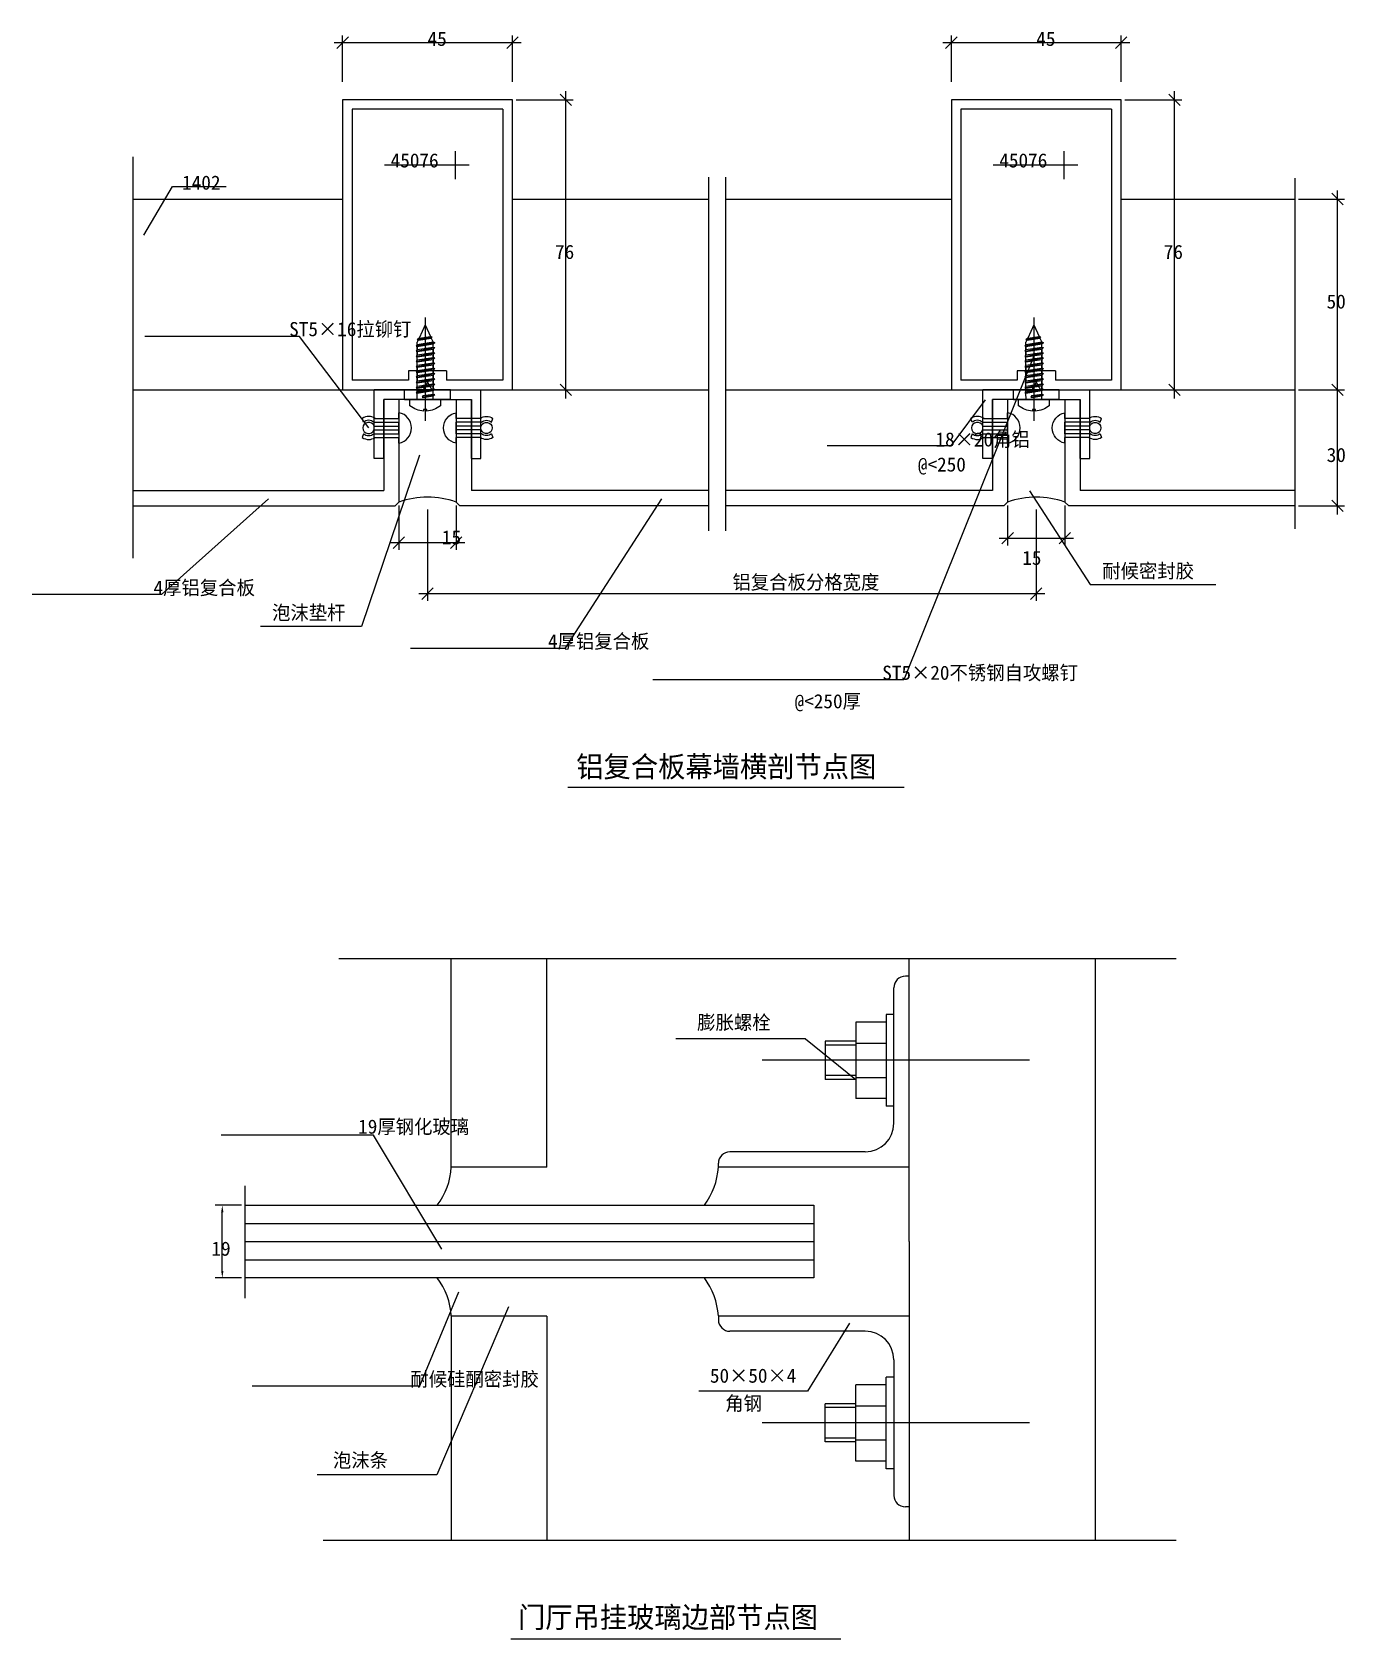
# Model space of a CAD drawing. Header units: metres. Extents: x 110904 to 111248, y 38363 to 38784.
import ezdxf

# ---------------------------------------------------------------- set-up
doc = ezdxf.new("R2010")
doc.units = ezdxf.units.M
for name, color, linetype in [('002', 3, 'Continuous'), ('CAILIAO', 3, 'Continuous'), ('DRAW', 7, 'Continuous'), ('DRAW01', 3, 'Continuous'), ('双点线', 1, 'Continuous'), ('填充', 1, 'Continuous'), ('尺寸标注', 2, 'Continuous'), ('文字', 11, 'Continuous'), ('标注', 6, 'Continuous'), ('玻璃', 7, 'Continuous'), ('铝合金型材', 30, 'Continuous')]:
    doc.layers.add(name, color=color, linetype=linetype)

# ---------------------------------------------------------------- blocks, each defined once
blk = doc.blocks.new('698')
at = {"layer": '铝合金型材'}
for p, q in [((3727.36, 2155.99), (3727.02, 2156.99)), ((3730.03, 2155.99), (3736.63, 2155.99)), ((3730.37, 2156.99), (3736.63, 2156.99)), ((3736.63, 2156.99), (3736.63, 2158.49)), ((3736.63, 2152.99), (3736.63, 2155.99)), ((3727.36, 2152.99), (3727.02, 2151.99)), ((3730.03, 2152.99), (3736.63, 2152.99)), ((3730.11, 2154.99), (3736.63, 2154.99)), ((3730.11, 2153.99), (3736.63, 2153.99)), ((3730.37, 2151.99), (3736.63, 2151.99)), ((3736.63, 2150.49), (3736.63, 2151.99))]:
    blk.add_line(p, q, dxfattribs=at)
for centre, radius, start, end in [((3728.69, 2154.49), 3.01, 56.18, 123.82), ((3728.69, 2154.49), 1.5, 19.47, 340.53), ((3728.69, 2154.49), 2.01, 48.3, 131.7), ((3735.84, 2154.49), 4.08, 281.11, 78.89), ((3728.69, 2154.49), 3.01, 236.18, 303.82), ((3728.69, 2154.49), 2.01, 228.3, 311.7)]:
    blk.add_arc(centre, radius, start, end, dxfattribs=at)
blk = doc.blocks.new('20×18角铝')
for p, q in [((20, 0), (0, 0)), ((0, -18), (0, 0)), ((20, -2.5), (20, 0)), ((2.5, -18), (2.5, -2.5)), ((20, -2.5), (2.5, -2.5)), ((2.5, -18), (0, -18))]:
    blk.add_line(p, q)
blk = doc.blocks.new('自攻钉M16')
at = {"layer": 'CAILIAO', "color": 1}
blk.add_line((210.32, 55.34), (210.32, 82.43), dxfattribs=at)
at = {"layer": 'CAILIAO'}
for p, q in [((208.26, 76.78), (208.24, 75.13)), ((209.5, 76.21), (209.83, 76.28)), ((209.75, 75.79), (209.5, 76.21)), ((209.52, 76.17), (212.64, 75.43)), ((209.65, 76.24), (212.87, 75.48)), ((209.75, 75.79), (212.42, 75.38)), ((209.83, 76.28), (212.42, 75.88)), ((212.42, 76.78), (212.42, 75.88)), ((212.42, 75.88), (212.87, 75.48)), ((212.42, 75.88), (212.87, 75.48)), ((207.96, 75.06), (208.22, 75.14)), ((208.22, 74.63), (207.96, 75.06)), ((207.96, 73.76), (208.22, 73.84)), ((208.22, 73.33), (207.96, 73.76)), ((207.96, 72.36), (208.22, 72.44)), ((208.22, 71.93), (207.96, 72.36)), ((207.99, 75.01), (212.64, 74.03)), ((207.99, 73.72), (212.64, 72.73)), ((207.99, 72.32), (212.64, 71.33)), ((208.11, 75.09), (212.87, 74.08)), ((208.11, 73.79), (212.87, 72.78)), ((208.11, 72.39), (212.87, 71.38)), ((208.22, 75.14), (212.42, 74.48)), ((208.22, 74.63), (212.42, 73.98)), ((208.23, 74.63), (208.22, 73.84)), ((208.22, 74.38), (208.22, 72.44)), ((208.22, 73.84), (212.42, 73.19)), ((208.22, 73.33), (212.42, 72.68)), ((208.22, 72.44), (212.42, 71.79)), ((208.22, 71.93), (212.42, 71.28)), ((208.22, 71.93), (208.22, 71.04)), ((208.22, 69.74), (208.22, 71.93)), ((208.62, 74.38), (208.62, 74.38)), ((209.75, 73.09), (212.42, 72.68)), ((212.02, 74.38), (212.02, 74.38)), ((212.42, 75.38), (212.87, 75.48)), ((212.42, 75.38), (212.87, 75.48)), ((212.42, 75.38), (212.42, 74.48)), ((212.42, 74.48), (212.87, 74.08)), ((212.42, 73.98), (212.87, 74.08)), ((212.42, 73.19), (212.42, 73.98)), ((212.42, 73.98), (212.42, 73.19)), ((212.42, 73.98), (212.42, 73.19)), ((212.42, 73.19), (212.87, 72.78)), ((212.42, 73.19), (212.87, 72.78)), ((212.42, 72.68), (212.87, 72.78)), ((212.42, 72.68), (212.87, 72.78)), ((212.42, 71.79), (212.42, 72.68)), ((212.42, 72.68), (212.42, 71.79)), ((212.42, 71.79), (212.87, 71.38)), ((207.96, 70.96), (208.22, 71.04)), ((208.22, 70.53), (207.96, 70.96)), ((207.96, 69.66), (208.22, 69.74)), ((208.22, 69.24), (207.96, 69.66)), ((207.96, 68.26), (208.22, 68.34)), ((208.22, 67.84), (207.96, 68.26)), ((207.99, 70.92), (212.64, 69.93)), ((207.99, 69.62), (212.64, 68.63)), ((207.99, 68.22), (212.64, 67.23)), ((208.11, 70.99), (212.87, 69.98)), ((208.11, 69.69), (212.87, 68.68)), ((208.11, 68.29), (212.87, 67.28)), ((208.22, 71.04), (212.42, 70.39)), ((208.22, 70.53), (212.42, 69.88)), ((208.22, 70.53), (208.22, 69.74)), ((208.22, 69.74), (212.42, 69.09)), ((208.22, 69.24), (212.42, 68.59)), ((208.22, 69.24), (208.22, 68.34)), ((208.22, 68.34), (208.22, 69.24)), ((208.22, 68.88), (208.22, 66.94)), ((208.22, 68.34), (212.42, 67.69)), ((208.22, 67.84), (212.42, 67.19)), ((208.22, 67.84), (208.22, 66.94)), ((212.02, 68.88), (212.02, 68.88)), ((212.42, 71.28), (212.87, 71.38)), ((212.42, 71.28), (212.42, 70.39)), ((212.42, 70.39), (212.42, 71.28)), ((212.42, 70.39), (212.87, 69.98)), ((212.42, 69.88), (212.87, 69.98)), ((212.42, 69.88), (212.42, 69.09)), ((212.42, 69.09), (212.42, 69.88)), ((212.42, 69.09), (212.87, 68.68)), ((212.42, 68.88), (212.42, 67.69)), ((212.42, 68.59), (212.87, 68.68)), ((212.42, 68.59), (212.42, 67.69)), ((212.42, 67.69), (212.42, 68.59)), ((212.42, 68.59), (212.42, 67.69)), ((212.42, 67.69), (212.42, 68.59)), ((212.42, 67.69), (212.87, 67.28)), ((207.96, 66.86), (208.22, 66.94)), ((208.22, 66.44), (207.96, 66.86)), ((207.96, 65.57), (208.22, 65.65)), ((208.22, 65.14), (207.96, 65.57)), ((207.96, 64.17), (208.22, 64.25)), ((208.22, 63.74), (207.96, 64.17)), ((207.99, 66.82), (212.64, 65.83)), ((207.99, 65.53), (212.64, 64.54)), ((207.99, 64.13), (212.64, 63.14)), ((208.11, 66.89), (212.87, 65.88)), ((208.11, 65.6), (212.87, 64.59)), ((208.11, 64.2), (212.87, 63.19)), ((208.22, 66.94), (212.42, 66.29)), ((208.22, 66.44), (208.22, 65.65)), ((208.22, 66.44), (212.42, 65.79)), ((208.22, 65.65), (212.42, 65)), ((208.22, 65.14), (208.22, 64.25)), ((208.22, 64.25), (208.22, 65.14)), ((208.22, 65.14), (212.42, 64.49)), ((208.22, 64.25), (212.42, 63.6)), ((208.22, 62.9), (208.22, 63.74)), ((208.22, 63.74), (208.22, 62.9)), ((208.22, 63.74), (212.42, 63.09)), ((212.42, 67.19), (212.87, 67.28)), ((212.42, 66.29), (212.42, 67.19)), ((212.42, 67.19), (212.42, 66.29)), ((212.42, 66.29), (212.87, 65.88)), ((212.42, 65.79), (212.87, 65.88)), ((212.42, 65.79), (212.42, 65)), ((212.42, 65), (212.42, 65.79)), ((212.42, 65), (212.87, 64.59)), ((212.42, 64.49), (212.87, 64.59)), ((212.42, 64.49), (212.42, 63.6)), ((212.42, 63.6), (212.42, 64.49)), ((212.42, 63.6), (212.87, 63.19)), ((212.42, 63.09), (212.87, 63.19)), ((207.96, 62.82), (208.22, 62.9)), ((208.22, 62.39), (207.96, 62.82)), ((207.99, 62.78), (212.64, 61.79)), ((208.11, 62.85), (212.87, 61.84)), ((208.19, 61.14), (208.53, 61.25)), ((208.73, 60.71), (208.19, 61.14)), ((208.22, 62.9), (212.42, 62.25)), ((208.22, 62.39), (208.22, 61.81)), ((208.22, 62.39), (212.42, 61.74)), ((208.48, 61.26), (208.22, 61.81)), ((208.26, 61.09), (211.91, 60.32)), ((208.31, 61.17), (212.14, 60.37)), ((208.53, 61.25), (211.92, 60.75)), ((210.32, 57.28), (208.73, 60.71)), ((208.73, 60.71), (211.69, 60.27)), ((210.32, 57.28), (211.7, 60.27)), ((211.69, 60.27), (212.14, 60.37)), ((211.92, 60.75), (212.39, 61.75)), ((211.92, 60.75), (212.14, 60.37)), ((212.42, 63.09), (212.42, 62.25)), ((212.42, 62.25), (212.87, 61.84)), ((212.42, 61.74), (212.87, 61.84))]:
    blk.add_line(p, q, dxfattribs=at)
blk.add_lwpolyline([(209.92, 79.85, 0.15), (206.32, 78.46), (206.32, 76.78), (214.31, 76.78), (214.31, 78.46, 0.15), (210.72, 79.85), (210.72, 79.44), (209.92, 79.44)], format="xyb", close=True, dxfattribs=at)
blk = doc.blocks.new('DI')
blk.add_line((-75.14, -0.07), (75.51, -0.07))
at = {"color": 3}
blk.add_lwpolyline([(-50.01, -50.01), (50.01, 50.01)], dxfattribs=at)

msp = doc.modelspace()

# ---------------------------------------------------------------- hatches: boundary and pattern name
at = {"layer": '标注'}
h = msp.add_hatch(dxfattribs=at)
h.set_pattern_fill('ANSI31', scale=400)
h.paths.add_polyline_path([(111182.3, 38541.1), (111133.59, 38541.1), (111133.59, 38466.9), (111133.59, 38388.7), (111182.3, 38388.7)])
h = msp.add_hatch(dxfattribs=at)
h.set_pattern_fill('AR-CONC', scale=8)
h.paths.add_polyline_path([(111182.3, 38541.1), (111133.59, 38541.1), (111133.59, 38466.9), (111133.59, 38388.7), (111182.3, 38388.7)])

# ---------------------------------------------------------------- linework, layer by layer
for p, q in [((111044.17, 38585.92), (111132.26, 38585.92)), ((111133.59, 38536.4), (111132.59, 38536.4)), ((111129.59, 38497.9), (111129.59, 38533.4)), ((111119.59, 38524.4), (111119.59, 38504.4)), ((111127.59, 38524.4), (111119.59, 38524.4)), ((111127.59, 38526.4), (111127.59, 38502.4)), ((111129.59, 38526.4), (111127.59, 38526.4)), ((111106.39, 38520.02), (111072.43, 38520.02)), ((111106.39, 38520.02), (111119.59, 38509.4)), ((111119.59, 38519.4), (111111.59, 38519.4)), ((111111.59, 38519.4), (111111.59, 38509.4)), ((111119.59, 38518.4), (111111.59, 38518.4)), ((111119.59, 38518.88), (111127.59, 38518.88)), ((111165.1, 38514.4), (111095.1, 38514.4)), ((111119.59, 38510.4), (111111.59, 38510.4)), ((111119.59, 38509.93), (111127.59, 38509.93)), ((111119.59, 38509.4), (111111.59, 38509.4)), ((111127.59, 38504.4), (111119.59, 38504.4)), ((111129.59, 38502.4), (111127.59, 38502.4)), ((110993.2, 38494.74), (110953.28, 38494.74)), ((111011.06, 38464.9), (110993.2, 38494.74)), ((111122.09, 38490.4), (111086.59, 38490.4)), ((111083.59, 38486.4), (111083.59, 38487.4)), ((111133.59, 38486.4), (111083.59, 38486.4)), ((111133.59, 38486.4), (111124.59, 38486.4)), ((111015.45, 38453.68), (111005.22, 38429)), ((111028.62, 38449.81), (111009.76, 38405.81)), ((111133.59, 38447.4), (111083.59, 38447.4)), ((111083.59, 38447.4), (111083.59, 38446.4)), ((111133.59, 38447.4), (111124.59, 38447.4)), ((111122.09, 38443.4), (111086.59, 38443.4)), ((111117.95, 38445.53), (111106.92, 38427.7)), ((111129.59, 38435.9), (111129.59, 38400.4)), ((111129.59, 38431.4), (111127.59, 38431.4)), ((111127.59, 38407.4), (111127.59, 38431.4)), ((111005.22, 38429), (110961.38, 38429)), ((111106.92, 38427.7), (111078.49, 38427.7)), ((111127.59, 38429.4), (111119.59, 38429.4)), ((111119.59, 38409.4), (111119.59, 38429.4)), ((111119.59, 38424.4), (111111.59, 38424.4)), ((111111.59, 38414.4), (111111.59, 38424.4)), ((111119.59, 38423.4), (111111.59, 38423.4)), ((111119.59, 38423.88), (111127.59, 38423.88)), ((111165.1, 38419.4), (111095.1, 38419.4)), ((111119.59, 38415.4), (111111.59, 38415.4)), ((111119.59, 38414.4), (111111.59, 38414.4)), ((111119.59, 38414.93), (111127.59, 38414.93)), ((111127.59, 38409.4), (111119.59, 38409.4)), ((111009.76, 38405.81), (110978.42, 38405.81)), ((111129.59, 38407.4), (111127.59, 38407.4)), ((111133.59, 38397.4), (111132.59, 38397.4)), ((111029.2, 38362.81), (111115.66, 38362.81))]:
    msp.add_line(p, q)
for centre, radius, start, end in [((111132.59, 38533.4), 3, 90, 180), ((111122.09, 38497.9), 7.5, 270, 0), ((111086.59, 38487.4), 3, 90, 180), ((111086.59, 38446.4), 3, 180, 270), ((111122.09, 38435.9), 7.5, 0, 90), ((111132.59, 38400.4), 3, 180, 270)]:
    msp.add_arc(centre, radius, start, end)
at = {"layer": '002'}
for p, q in [((110930.12, 38751.07), (110930.12, 38645.91)), ((111080.97, 38745.75), (111080.97, 38653.13)), ((111085.48, 38745.75), (111085.48, 38653.13)), ((111234.69, 38745.51), (111234.69, 38653.66))]:
    msp.add_line(p, q, dxfattribs=at)
at = {"layer": 'DRAW'}
for p, q in [((111133.59, 38466.9), (111133.59, 38541.1)), ((111182.3, 38541.1), (111182.3, 38388.7)), ((110959.51, 38476.4), (111108.59, 38476.4)), ((111108.59, 38476.4), (111108.59, 38457.4)), ((111133.59, 38466.9), (111133.59, 38388.7)), ((111108.59, 38457.4), (110959.51, 38457.4))]:
    msp.add_line(p, q, dxfattribs=at)
for centre, start, end in [((110994.84, 38487.62), 323.36, 356.29), ((111064.84, 38487.62), 323.36, 356.29), ((110994.84, 38446.19), 3.71, 36.64), ((111064.84, 38446.19), 3.71, 36.64)]:
    msp.add_arc(centre, 18.79, start, end, dxfattribs=at)
at = {"layer": 'DRAW01'}
for p, q in [((110959.51, 38471.65), (111108.59, 38471.65)), ((110959.51, 38466.9), (111108.59, 38466.9)), ((110959.51, 38462.15), (111108.59, 38462.15))]:
    msp.add_line(p, q, dxfattribs=at)
at = {"layer": '双点线'}
for p, q in [((110984.07, 38541.1), (111203.6, 38541.1)), ((111013.59, 38486.4), (111013.59, 38541.09)), ((111038.59, 38486.4), (111038.59, 38541.1)), ((111038.59, 38486.4), (111013.59, 38486.4)), ((110959.51, 38481.5), (110959.51, 38452.04)), ((111013.59, 38447.4), (111013.59, 38388.7)), ((111038.59, 38447.4), (111013.59, 38447.4)), ((111038.59, 38447.4), (111038.59, 38388.7)), ((110980.01, 38388.7), (111203.6, 38388.7))]:
    msp.add_line(p, q, dxfattribs=at)
at = {"layer": '填充'}
for centre in [(111007.36, 38639.48), (111166.9, 38639.48)]:
    msp.add_arc(centre, 22.46, 70.49, 109.51, dxfattribs=at)
at = {"layer": '文字'}
for p, q in [((111014.56, 38752.55), (111014.56, 38745.21)), ((111174.1, 38752.55), (111174.1, 38745.21)), ((110996.09, 38749), (111018.29, 38749)), ((111155.62, 38749), (111177.83, 38749)), ((111166.52, 38699.57), (111132.21, 38614.04)), ((111005.24, 38672.98), (110990.03, 38628.07)), ((110965.66, 38661.53), (110937.65, 38636.47)), ((111068.71, 38661.53), (111043.38, 38622.27)), ((111165.13, 38663.63), (111181, 38639.09)), ((110937.65, 38636.47), (110903.72, 38636.47)), ((111181, 38639.09), (111213.93, 38639.09)), ((110990.03, 38628.07), (110963.59, 38628.07)), ((111043.38, 38622.27), (111002.85, 38622.27)), ((111132.21, 38614.04), (111066.41, 38614.04))]:
    msp.add_line(p, q, dxfattribs=at)
for points in [[(110932.96, 38730.62), (110940.48, 38743.34), (110954.62, 38743.34)], [(110991.93, 38680.07), (110973.81, 38704.07), (110933.27, 38704.07)], [(111153.55, 38687.44), (111144.49, 38675.35), (111112.11, 38675.35)]]:
    msp.add_lwpolyline(points, dxfattribs=at)
at = {"layer": '标注'}
for p, q in [((110985.11, 38770.73), (110985.11, 38782.9)), ((110985.11, 38781.02), (111029.61, 38781.02)), ((111029.61, 38770.73), (111029.61, 38782.9)), ((111144.65, 38770.73), (111144.65, 38782.9)), ((111144.65, 38781.02), (111189.15, 38781.02)), ((111189.15, 38770.73), (111189.15, 38782.9)), ((111030.55, 38766.05), (111045.49, 38766.05)), ((111043.62, 38690.05), (111043.62, 38766.05)), ((111190.09, 38766.05), (111205.03, 38766.05)), ((111203.15, 38690.05), (111203.15, 38766.05)), ((111235.63, 38740.05), (111247.72, 38740.05)), ((111245.84, 38659.65), (111245.84, 38740.76)), ((111034.3, 38690.05), (111045.49, 38690.05)), ((111193.84, 38690.05), (111205.03, 38690.05)), ((111235.63, 38690.05), (111247.72, 38690.05)), ((111236.56, 38690.05), (111247.72, 38690.05)), ((110999.86, 38659.71), (110999.86, 38648.14)), ((111007.36, 38658.71), (111007.36, 38634.78)), ((111014.86, 38659.71), (111014.86, 38648.14)), ((111159.4, 38659.71), (111159.4, 38649.31)), ((111166.9, 38658.71), (111166.9, 38634.78)), ((111174.4, 38659.71), (111174.4, 38649.31)), ((111235.63, 38659.65), (111247.72, 38659.65)), ((110999.86, 38650.02), (111014.86, 38650.02)), ((111159.4, 38651.19), (111174.4, 38651.19)), ((111007.36, 38636.66), (111166.9, 38636.66)), ((110958.57, 38476.4), (110951.69, 38476.4)), ((110953.56, 38459.2), (110953.56, 38474.6)), ((110958.57, 38457.4), (110951.69, 38457.4))]:
    msp.add_line(p, q, dxfattribs=at)
for points in [[(110953.26, 38474.6), (110953.86, 38474.6), (110953.56, 38476.4)], [(110953.26, 38459.2), (110953.86, 38459.2), (110953.56, 38457.4)]]:
    msp.add_solid(points, dxfattribs=at)
at = {"layer": '玻璃'}
for p, q in [((110995.86, 38690.05), (110999.86, 38690.05)), ((110995.86, 38687.55), (110995.86, 38663.65)), ((110999.86, 38687.55), (110999.86, 38660.65)), ((111014.86, 38687.55), (111014.86, 38660.65)), ((111018.86, 38687.55), (111018.86, 38663.65)), ((111155.4, 38690.05), (111159.4, 38690.05)), ((111155.4, 38687.55), (111155.4, 38663.65)), ((111159.4, 38687.55), (111159.4, 38660.65)), ((111174.4, 38687.55), (111174.4, 38660.65)), ((111178.4, 38687.55), (111178.4, 38663.65)), ((110930.12, 38663.65), (110995.86, 38663.65)), ((111080.97, 38663.65), (111018.86, 38663.65)), ((111155.4, 38663.65), (111085.48, 38663.65)), ((111234.69, 38663.65), (111178.4, 38663.65)), ((110930.12, 38659.65), (110998.86, 38659.65)), ((110999.86, 38660.65), (110998.86, 38659.65)), ((111014.86, 38660.65), (111015.86, 38659.65)), ((111080.97, 38659.65), (111015.86, 38659.65)), ((111158.4, 38659.65), (111085.48, 38659.65)), ((111159.4, 38660.65), (111158.4, 38659.65)), ((111174.4, 38660.65), (111175.4, 38659.65)), ((111234.69, 38659.65), (111175.4, 38659.65))]:
    msp.add_line(p, q, dxfattribs=at)
at = {"layer": '铝合金型材'}
for p, q in [((110985.11, 38766.05), (110985.11, 38690.05)), ((111029.61, 38766.05), (110985.11, 38766.05)), ((111027.11, 38763.55), (110987.61, 38763.55)), ((110987.61, 38763.55), (110987.61, 38692.55)), ((111027.11, 38763.55), (111027.11, 38692.55)), ((111029.61, 38690.05), (111029.61, 38766.05)), ((111144.65, 38766.05), (111144.65, 38690.05)), ((111189.15, 38766.05), (111144.65, 38766.05)), ((111186.65, 38763.55), (111147.15, 38763.55)), ((111147.15, 38763.55), (111147.15, 38692.55)), ((111186.65, 38763.55), (111186.65, 38692.55)), ((111189.15, 38690.05), (111189.15, 38766.05)), ((110930.12, 38740.05), (110985.11, 38740.05)), ((111029.61, 38740.05), (111080.97, 38740.05)), ((111085.48, 38740.05), (111144.65, 38740.05)), ((111189.15, 38740.05), (111234.69, 38740.05)), ((111012.36, 38695.05), (111002.36, 38695.05)), ((111002.36, 38695.05), (111002.36, 38692.55)), ((111012.36, 38695.05), (111012.36, 38692.55)), ((111171.9, 38695.05), (111161.9, 38695.05)), ((111161.9, 38695.05), (111161.9, 38692.55)), ((111171.9, 38695.05), (111171.9, 38692.55)), ((111002.36, 38692.55), (110987.61, 38692.55)), ((111007.36, 38692.05), (111006.21, 38690.05)), ((111007.36, 38692.05), (111008.52, 38690.05)), ((111027.11, 38692.55), (111012.36, 38692.55)), ((111161.9, 38692.55), (111147.15, 38692.55)), ((111166.9, 38692.05), (111165.74, 38690.05)), ((111166.9, 38692.05), (111168.05, 38690.05)), ((111186.65, 38692.55), (111171.9, 38692.55)), ((110930.12, 38690.05), (110985.11, 38690.05)), ((110985.11, 38690.05), (111006.21, 38690.05)), ((111008.52, 38690.05), (111013.46, 38690.05)), ((111008.52, 38690.05), (111029.61, 38690.05)), ((111013.36, 38690.05), (111080.97, 38690.05)), ((111085.48, 38690.05), (111144.65, 38690.05)), ((111144.65, 38690.05), (111165.74, 38690.05)), ((111160.9, 38690.05), (111180.9, 38690.05)), ((111168.05, 38690.05), (111172.99, 38690.05)), ((111168.05, 38690.05), (111189.15, 38690.05)), ((111189.15, 38690.05), (111234.69, 38690.05))]:
    msp.add_line(p, q, dxfattribs=at)

# ---------------------------------------------------------------- block references
at = {"xscale": 0.03, "yscale": 0.03, "zscale": 0.03}
for p in [(110985.11, 38781.02), (111029.61, 38781.02), (111144.65, 38781.02), (111189.15, 38781.02), (110999.86, 38650.02), (111014.86, 38650.02), (111159.4, 38651.19), (111174.4, 38651.19), (111007.36, 38636.66), (111166.9, 38636.66)]:
    msp.add_blockref('DI', p, dxfattribs=at)
at = {"xscale": 0.03, "yscale": 0.03, "zscale": 0.03, "rotation": 90}
for p in [(111043.62, 38766.05), (111203.15, 38766.05), (111245.84, 38740.05), (111043.62, 38690.05), (111203.15, 38690.05), (111245.84, 38690.05), (111245.84, 38659.65)]:
    msp.add_blockref('DI', p, dxfattribs=at)
at = {"layer": '标注', "xscale": -1, "rotation": 180}
for p in [(110796.42, 38764.33), (110955.96, 38764.33)]:
    msp.add_blockref('自攻钉M16', p, dxfattribs=at)
at = {"layer": '铝合金型材'}
for name, p in [('20×18角铝', (110993.36, 38690.05)), ('20×18角铝', (111152.9, 38690.05)), ('698', (107263.24, 36525.57)), ('698', (107422.77, 36525.57))]:
    msp.add_blockref(name, p, dxfattribs=at)
at = {"layer": '铝合金型材', "xscale": -1}
for name, p in [('20×18角铝', (111021.36, 38690.05)), ('20×18角铝', (111180.9, 38690.05)), ('698', (114751.49, 36525.57)), ('698', (114911.02, 36525.57))]:
    msp.add_blockref(name, p, dxfattribs=at)

# ---------------------------------------------------------------- texts
for s, p in [('耐候密封胶', (111184.2, 38640.76)), ('泡沫垫杆', (110966.61, 38629.84))]:
    msp.add_text(s, height=3.7).set_placement(p)
at = {"layer": '尺寸标注'}
for s, p in [('膨胀螺栓', (111078.03, 38522.48)), ('50×50×4', (111081.36, 38429.92)), ('角钢', (111085.37, 38422.66)), ('泡沫条', (110982.55, 38407.76))]:
    msp.add_text(s, height=3.7, dxfattribs=at).set_placement(p)
at = {"layer": '尺寸标注', "char_height": 3.7, "attachment_point": 1}
for s, insert in [('19厚钢化玻璃', (110989.17, 38498.87)), ('\\A1;耐候硅酮密封胶', (111002.86, 38432.71))]:
    msp.add_mtext(s, dxfattribs=dict(at, insert=insert))
at = {"layer": '文字'}
for s, p in [('铝复合板幕墙横剖节点图', (111046.34, 38588.57)), ('门厅吊挂玻璃边部节点图', (111031.06, 38365.72))]:
    msp.add_text(s, height=5.5, dxfattribs=at).set_placement(p)
at = {"layer": '文字', "char_height": 3.7, "attachment_point": 1}
for s, insert in [('45076', (110997.68, 38752.02)), ('45076', (111157.21, 38752.02)), ('1402', (110943.03, 38746.2)), ('ST5×16拉铆钉', (110971.09, 38707.81)), ('18×20角铝', (111140.49, 38678.91)), ('@<250', (111135.87, 38672.35)), ('4厚铝复合板', (110935.54, 38640.08)), ('4厚铝复合板', (111038.92, 38626.03)), ('ST5×20不锈钢自攻螺钉', (111126.54, 38617.79)), ('@<250厚', (111103.56, 38610.32))]:
    msp.add_mtext(s, dxfattribs=dict(at, insert=insert))
at = {"layer": '标注', "char_height": 3.7, "attachment_point": 1}
for s, insert in [('\\A1;45', (111007.36, 38783.88)), ('\\A1;45', (111166.9, 38783.88)), ('\\A1;76', (111040.77, 38728.05)), ('\\A1;76', (111200.31, 38728.05)), ('\\A1;50', (111242.99, 38715.05)), ('\\A1;30', (111243.02, 38674.85)), ('\\A1;15', (111011.11, 38653.24)), ('\\A1;15', (111163.23, 38647.89)), ('\\A1;铝复合板分格宽度', (111087.29, 38641.52)), ('\\A1;19', (110950.72, 38466.9))]:
    msp.add_mtext(s, dxfattribs=dict(at, insert=insert))

doc.saveas('drawing.dxf')
